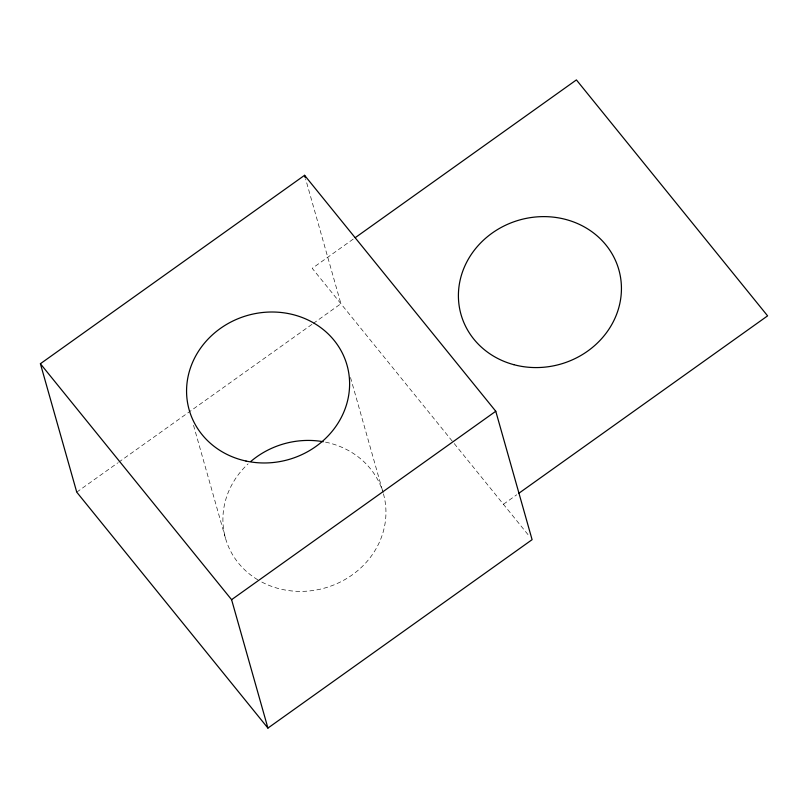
<?xml version="1.0" encoding="UTF-8"?>
<svg xmlns="http://www.w3.org/2000/svg" width="808" height="808" viewBox="0 0 808 808"><rect width="100%" height="100%" fill="white"/><g stroke="black" fill="none" stroke-linecap="round" stroke-linejoin="round"><path stroke-width="0.61" stroke-dasharray="4.04 3.03" d="M353.197 239.118L312.231 268.337L453.561 442.744M76.74 492.143L117.695 462.934M118.715 462.206L312.241 324.17M313.272 323.442L340.915 303.727L305.606 178.942M503.424 504.273L516.736 494.779M454.237 443.572L528.927 535.755M350.51 377.518L382.396 490.183M193.536 425.321L225.422 537.997M383.426 493.819A82.032 74.942 -15.8 0 1 352.217 574.892A82.032 74.942 -15.8 0 1 260.61 581.417M257.752 579.78A82.032 74.942 -15.8 0 1 248.086 463.883M325.563 442.158A82.032 74.942 -15.8 0 1 383.083 492.648"/><path stroke-width="1.21" d="M40.4 363.731L304.576 175.306L495.769 411.252L532.098 539.663L267.923 728.089L76.74 492.143L40.4 363.731L231.593 599.677L267.923 728.089M355.237 237.663L576.407 79.911L767.6 315.857L518.786 493.324M231.593 599.677L495.769 411.252M304.576 175.306L305.262 177.73M250.884 461.388A82.032 74.942 -15.8 0 1 323.23 441.713M246.016 461.045A82.032 74.942 -15.8 0 0 347.087 365.408A82.032 74.942 -15.8 0 0 211.151 336.017A82.032 74.942 -15.8 0 0 246.016 461.045M513.848 364.681A82.032 74.942 -15.8 0 0 619.847 273.75A82.032 74.942 -15.8 0 0 486.062 237.855A82.032 74.942 -15.8 0 0 513.848 364.681"/></g></svg>
